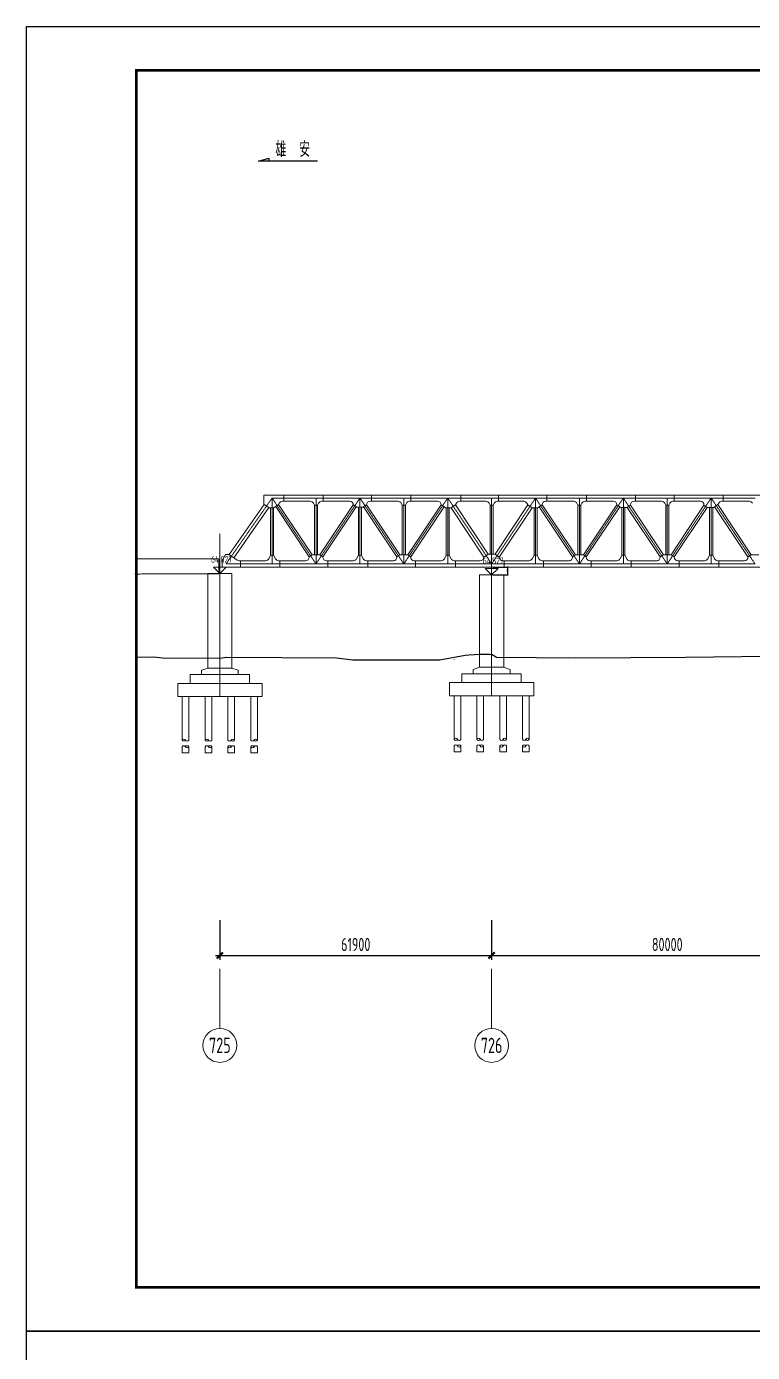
# Model space of a CAD drawing. Extents: x -2876908 to 633791, y -1383861 to 872234.
# Drawn here: x -1589762 to -1424404, y 570384 to 872234 of the extents above; entities that cross this region are included whole.
import ezdxf
from ezdxf.enums import TextEntityAlignment as Align

# ---------------------------------------------------------------- set-up
doc = ezdxf.new("R2010")
doc.units = 0
doc.header["$LTSCALE"] = 5
doc.header["$MEASUREMENT"] = 0
doc.linetypes.add('CENTER', pattern=[2, 1.25, -0.25, 0.25, -0.25])
doc.layers.get('0').update_dxf_attribs({"linetype": 'CONTINUOUS', "lineweight": 25})
doc.layers.get('DEFPOINTS').update_dxf_attribs({"color": 35, "linetype": 'CONTINUOUS', "lineweight": 13})
for name, color, linetype, lineweight in [('1粗实线', 1, 'CONTINUOUS', 30), ('3中心线', 6, 'CENTER', 18), ('5标注', 3, 'CONTINUOUS', 15), ('6文本', 7, 'CONTINUOUS', 15), ('7边界线', 8, 'CONTINUOUS', 15), ('DIM', 3, 'CONTINUOUS', 0), ('HFZT', 5, 'CONTINUOUS', 15)]:
    doc.layers.add(name, color=color, linetype=linetype, lineweight=lineweight)
doc.layers.add('细线', color=3, linetype='CONTINUOUS')
doc.styles.add('TSSD_Dimension', font='tssdeng.shx', dxfattribs={"width": 0.7, "bigfont": 'hztxt.shx'})
doc.styles.add('TSSD_NORM', font='tssdeng.shx', dxfattribs={"width": 0.7, "bigfont": 'hztxt.shx'})
doc.dimstyles.new('TSSD_100_100', dxfattribs={"dimtxt": 300, "dimasz": 100, "dimexe": 100, "dimexo": 250, "dimgap": 100, "dimtad": 1, "dimdec": 0, "dimzin": 0, "dimdsep": 46, "dimtxsty": 'TSSD_Dimension', "dimblk": 'ARCHTICK', "dimblk1": 'ARCHTICK', "dimblk2": 'ARCHTICK', "dimcen": 0, "dimdle": 100, "dimclrt": 7, "dimadec": 0, "dimazin": 0, "dimtfac": 1, "dimtdec": 0, "dimtix": 1, "dimtmove": 2, "dimatfit": 3, "dimfxl": 1, "dimtolj": 1, "dimtzin": 0, "dimarcsym": 0})

# ---------------------------------------------------------------- blocks, each defined once
blk = doc.blocks.new('图框')
blk.add_line((81210, -10000), (-1573790, -10000))
at = {"color": 7, "linetype": 'Continuous'}
blk.add_lwpolyline([(-1598790, -10000), (-1598790, 287000), (81210, 287000), (81210, -10000), (-1598790, -10000)], dxfattribs=at)
at = {"layer": '1粗实线', "color": 7, "linetype": 'Continuous', "const_width": 600}
blk.add_lwpolyline([(-1573790, 0), (-1573790, 277000), (71210, 277000), (71210, 0), (-1573790, 0)], dxfattribs=at)
at = {"layer": 'HFZT', "color": 2, "style": 'TSSD_NORM', "width": 0.7}
for tag, height, p in [('比例尺', 2500, (63962, 21000)), ('图名', 4000, (-19528, 4250)), ('图号', 2500, (36224, 7000)), ('日期', 2500, (63962, 7000))]:
    blk.add_attdef(tag, text='', height=height, dxfattribs=at).set_placement(p, align=Align.MIDDLE)
blk = doc.blocks.new('f234w2')
at = {"layer": '3中心线'}
for p, q in [((-859296, 1526), (-869796, -13474)), ((-859296, 1526), (-849296, -13474)), ((-849296, 1526), (-859296, 1526)), ((-859296, 1526), (-859296, -13474)), ((-839296, 1526), (-849296, -13474)), ((-849296, 1526), (-839296, 1526)), ((-849296, 1526), (-849296, -13474)), ((-839296, 1526), (-829296, -13474)), ((-829296, 1526), (-839296, 1526)), ((-839296, 1526), (-839296, -13474)), ((-819296, 1526), (-829296, -13474)), ((-829296, 1526), (-819296, 1526)), ((-829296, 1526), (-829296, -13474)), ((-819296, 1526), (-809296, -13474)), ((-809296, 1526), (-819296, 1526)), ((-819296, 1526), (-819296, -13474)), ((-799296, 1526), (-809296, -13474)), ((-809296, 1526), (-799296, 1526)), ((-809296, 1526), (-809296, -13474)), ((-799296, 1526), (-789296, -13474)), ((-789296, 1526), (-799296, 1526)), ((-799296, 1526), (-799296, -13474)), ((-779296, 1526), (-789296, -13474)), ((-789296, 1526), (-779296, 1526)), ((-789296, 1526), (-789296, -13474)), ((-779296, 1526), (-769296, -13474)), ((-769296, 1526), (-779296, 1526)), ((-779296, 1526), (-779296, -13474)), ((-759296, 1526), (-769296, -13474)), ((-769296, 1526), (-759296, 1526)), ((-769296, 1526), (-769296, -13474)), ((-759296, 1526), (-749296, -13474)), ((-749296, 1526), (-759296, 1526)), ((-759296, 1526), (-759296, -13474)), ((-869796, -13474), (-859296, -13474)), ((-869796, -13474), (-859296, -13474)), ((-849296, -13474), (-859296, -13474)), ((-849296, -13474), (-839296, -13474)), ((-829296, -13474), (-839296, -13474)), ((-829296, -13474), (-819296, -13474)), ((-809296, -13474), (-819296, -13474)), ((-809296, -13474), (-799296, -13474)), ((-789296, -13474), (-799296, -13474)), ((-789296, -13474), (-779296, -13474)), ((-769296, -13474), (-779296, -13474)), ((-769296, -13474), (-759296, -13474)), ((-749296, -13474), (-759296, -13474))]:
    blk.add_line(p, q, dxfattribs=at)
at = {"layer": '7边界线'}
for p, q in [((-861094, 75), (-869072, -11323)), ((-856639, 2146), (-861153, 2146)), ((-861153, 116), (-861153, 2146)), ((-861153, 116), (-860004, -688)), ((-858892, -688), (-857817, 28)), ((-857817, 28), (-857655, 354)), ((-857817, 28), (-850198, -11401)), ((-856939, 796), (-856639, 796)), ((-856639, 2146), (-856639, 796)), ((-847702, 2146), (-856639, 2146)), ((-850891, 2146), (-856639, 2146)), ((-856639, 2146), (-850891, 2146)), ((-850891, 796), (-856639, 796)), ((-847702, 2146), (-850891, 2146)), ((-850891, 796), (-850591, 796)), ((-849875, 354), (-849646, -104)), ((-848946, -104), (-848718, 354)), ((-848002, 796), (-847702, 796)), ((-768473, 2146), (-847702, 2146)), ((-847702, 2146), (-847702, 796)), ((-841898, 796), (-847702, 796)), ((-847682, 2146), (-841898, 2146)), ((-836695, 2146), (-841898, 2146)), ((-841598, 796), (-841898, 796)), ((-836995, 796), (-836695, 796)), ((-836695, 2146), (-836695, 796)), ((-831091, 2146), (-836695, 2146)), ((-830891, 796), (-836695, 796)), ((-836675, 2146), (-830891, 2146)), ((-827702, 2146), (-830891, 2146)), ((-830891, 796), (-830591, 796)), ((-829875, 354), (-829646, -104)), ((-828946, -104), (-828718, 354)), ((-828002, 796), (-827702, 796)), ((-827702, 2146), (-827702, 796)), ((-821898, 796), (-827702, 796)), ((-827682, 2146), (-821898, 2146)), ((-821898, 2146), (-827502, 2146)), ((-816311, 2146), (-821898, 2146)), ((-821598, 796), (-821898, 796)), ((-817514, -22), (-817326, 354)), ((-816611, 796), (-816311, 796)), ((-816311, 2146), (-816311, 796)), ((-810891, 796), (-816311, 796)), ((-810891, 2146), (-816260, 2146)), ((-807702, 2146), (-810891, 2146)), ((-810891, 796), (-810591, 796)), ((-809875, 354), (-809646, -104)), ((-808946, -104), (-808718, 354)), ((-808002, 796), (-807702, 796)), ((-807702, 2146), (-807702, 796)), ((-802282, 796), (-807702, 796)), ((-802254, 2146), (-807502, 2146)), ((-802282, 2146), (-796695, 2146)), ((-801982, 796), (-802282, 796)), ((-801079, -22), (-801267, 354)), ((-796995, 796), (-796695, 796)), ((-796695, 2146), (-796695, 796)), ((-790891, 2146), (-796695, 2146)), ((-790891, 2146), (-796695, 2146)), ((-790891, 796), (-796695, 796)), ((-787702, 2146), (-790891, 2146)), ((-790891, 796), (-790591, 796)), ((-789875, 354), (-789646, -104)), ((-788946, -104), (-788718, 354)), ((-788002, 796), (-787702, 796)), ((-787702, 2146), (-787702, 796)), ((-781898, 796), (-787702, 796)), ((-787682, 2146), (-781898, 2146)), ((-781898, 2146), (-787502, 2146)), ((-776559, 2146), (-781898, 2146)), ((-781598, 796), (-781898, 796)), ((-776859, 796), (-776559, 796)), ((-776559, 2146), (-776559, 796)), ((-770891, 796), (-776559, 796)), ((-776539, 2146), (-770891, 2146)), ((-771091, 2146), (-776339, 2146)), ((-767702, 2146), (-770891, 2146)), ((-770891, 796), (-770591, 796)), ((-769875, 354), (-769646, -104)), ((-768946, -104), (-768718, 354)), ((-768002, 796), (-767702, 796)), ((-767702, 2146), (-767702, 796)), ((-762034, 2146), (-767702, 2146)), ((-767702, 796), (-762034, 796)), ((-767682, 2146), (-762034, 2146)), ((-762034, 2146), (-759739, 2146)), ((-761734, 796), (-762034, 796)), ((-759659, 2154), (-759739, 2146)), ((-756568, 2154), (-759659, 2154)), ((-758714, -618), (-757753, 23)), ((-757753, 23), (-757584, 362)), ((-757753, 23), (-750156, -11373)), ((-756868, 804), (-756568, 804)), ((-756568, 2154), (-756568, 804)), ((-756568, 2154), (-750895, 2154)), ((-750891, 804), (-756568, 804)), ((-747698, 2154), (-750895, 2154)), ((-750895, 804), (-750595, 804)), ((-860045, -659), (-868024, -12057)), ((-860004, -688), (-858892, -688)), ((-859646, -688), (-859646, -11481)), ((-858946, -688), (-858946, -11481)), ((-858483, -415), (-850864, -11844)), ((-849646, -104), (-849646, -11401)), ((-849646, -104), (-848946, -104)), ((-848946, -104), (-848946, -11401)), ((-840798, -5), (-848395, -11401)), ((-840132, -449), (-847729, -11844)), ((-840798, -5), (-840798, -4)), ((-839966, -560), (-840798, -5)), ((-839966, -560), (-838627, -560)), ((-839646, -560), (-839646, -11481)), ((-838946, -560), (-838946, -11481)), ((-838627, -560), (-837795, -5)), ((-838461, -449), (-830864, -11844)), ((-837795, -5), (-837795, -4)), ((-837795, -5), (-830198, -11401)), ((-829646, -104), (-829646, -11401)), ((-829646, -104), (-828946, -104)), ((-828946, -104), (-828946, -11401)), ((-820798, -5), (-828395, -11401)), ((-820132, -449), (-827729, -11844)), ((-820798, -5), (-820798, -4)), ((-819734, -714), (-820798, -5)), ((-819734, -714), (-818553, -714)), ((-819646, -714), (-819646, -11481)), ((-818946, -714), (-818946, -11481)), ((-818553, -714), (-817514, -22)), ((-818511, -687), (-811036, -11899)), ((-817556, -50), (-810081, -11263)), ((-809646, -104), (-809646, -11235)), ((-809646, -104), (-808946, -104)), ((-808946, -104), (-808946, -11235)), ((-801037, -50), (-808512, -11263)), ((-800082, -687), (-807557, -11899)), ((-800040, -714), (-801079, -22)), ((-798859, -714), (-800040, -714)), ((-799646, -714), (-799646, -11481)), ((-798946, -714), (-798946, -11481)), ((-798859, -714), (-797795, -5)), ((-798461, -449), (-790864, -11844)), ((-797795, -5), (-797795, -4)), ((-797795, -5), (-790198, -11401)), ((-789646, -104), (-789646, -11401)), ((-789646, -104), (-788946, -104)), ((-788946, -104), (-788946, -11401)), ((-780798, -5), (-788395, -11401)), ((-780132, -449), (-787729, -11844)), ((-780798, -5), (-780798, -4)), ((-779879, -618), (-780798, -5)), ((-779879, -618), (-778408, -618)), ((-779646, -618), (-779646, -11481)), ((-778946, -618), (-778946, -11481)), ((-778408, -618), (-777659, -119)), ((-778408, -618), (-770905, -11872)), ((-777659, -119), (-777659, -4)), ((-777659, -119), (-770156, -11373)), ((-769646, -104), (-769646, -11373)), ((-769646, -104), (-768946, -104)), ((-768946, -104), (-768946, -11373)), ((-760934, -119), (-768437, -11373)), ((-760185, -618), (-767688, -11872)), ((-760934, -119), (-760934, -4)), ((-760185, -618), (-760934, -119)), ((-758714, -618), (-760185, -618)), ((-759646, -618), (-759646, -11481)), ((-758946, -618), (-758946, -11481)), ((-758502, -477), (-750905, -11872)), ((-870649, -12774), (-869909, -11295)), ((-869113, -11295), (-869909, -11295)), ((-867235, -12609), (-869113, -11295)), ((-860056, -12300), (-859646, -11481)), ((-859646, -11481), (-858946, -11481)), ((-858531, -12312), (-858946, -11481)), ((-850198, -11401), (-850864, -11844)), ((-850864, -11844), (-850864, -11954)), ((-848395, -11401), (-850198, -11401)), ((-848395, -11401), (-847729, -11844)), ((-847729, -11844), (-847729, -11954)), ((-840056, -12300), (-839646, -11481)), ((-839646, -11481), (-838946, -11481)), ((-838531, -12312), (-838946, -11481)), ((-830198, -11401), (-830864, -11844)), ((-830864, -11844), (-830864, -11954)), ((-828395, -11401), (-830198, -11401)), ((-828395, -11401), (-827729, -11844)), ((-827729, -11844), (-827729, -11954)), ((-820056, -12300), (-819646, -11481)), ((-819646, -11481), (-818946, -11481)), ((-818531, -12312), (-818946, -11481)), ((-810039, -11235), (-811078, -11927)), ((-811078, -11927), (-811078, -11954)), ((-808554, -11235), (-810039, -11235)), ((-808554, -11235), (-807515, -11927)), ((-807515, -11927), (-807515, -11954)), ((-800056, -12300), (-799646, -11481)), ((-799646, -11481), (-798946, -11481)), ((-798531, -12312), (-798946, -11481)), ((-790198, -11401), (-790864, -11844)), ((-790864, -11844), (-790864, -11954)), ((-788395, -11401), (-790198, -11401)), ((-788395, -11401), (-787729, -11844)), ((-787729, -11844), (-787729, -11954)), ((-780056, -12300), (-779646, -11481)), ((-779646, -11481), (-778946, -11481)), ((-778531, -12312), (-778946, -11481)), ((-770156, -11373), (-770905, -11872)), ((-770905, -11872), (-770905, -11974)), ((-768437, -11373), (-770156, -11373)), ((-768437, -11373), (-767688, -11872)), ((-767688, -11872), (-767688, -11954)), ((-760056, -12300), (-759646, -11481)), ((-759646, -11481), (-758946, -11481)), ((-758531, -12312), (-758946, -11481)), ((-750156, -11373), (-750905, -11872)), ((-750905, -11872), (-750905, -11954)), ((-748437, -11373), (-750156, -11373)), ((-870649, -12774), (-870649, -14174)), ((-870649, -14194), (-870649, -14174)), ((-870649, -14194), (-866476, -14194)), ((-866776, -12754), (-866476, -12754)), ((-866476, -14194), (-866476, -12754)), ((-861077, -12754), (-866476, -12754)), ((-866476, -14194), (-857506, -14194)), ((-861077, -12754), (-860777, -12754)), ((-857516, -12754), (-857816, -12754)), ((-857516, -12754), (-851664, -12754)), ((-857516, -12754), (-857516, -14194)), ((-846629, -14194), (-857506, -14194)), ((-851964, -12754), (-851664, -12754)), ((-846629, -12754), (-846929, -12754)), ((-841077, -12754), (-846629, -12754)), ((-846629, -12754), (-846629, -14174)), ((-846629, -14174), (-846629, -14194)), ((-846629, -14194), (-837506, -14194)), ((-841077, -12754), (-840777, -12754)), ((-837516, -12754), (-837816, -12754)), ((-837516, -12754), (-831664, -12754)), ((-837516, -12754), (-837516, -14194)), ((-826629, -14194), (-837506, -14194)), ((-831964, -12754), (-831664, -12754)), ((-826629, -12754), (-826929, -12754)), ((-826629, -12754), (-826629, -14174)), ((-821077, -12754), (-826629, -12754)), ((-826629, -14174), (-826629, -14194)), ((-826629, -14194), (-817506, -14194)), ((-821077, -12754), (-820777, -12754)), ((-817516, -12754), (-817816, -12754)), ((-817516, -12754), (-812178, -12754)), ((-817516, -12754), (-817516, -14194)), ((-806443, -14194), (-817506, -14194)), ((-812178, -12754), (-811878, -12754)), ((-806415, -12754), (-806715, -12754)), ((-806443, -14194), (-797506, -14194)), ((-806415, -12754), (-806415, -14174)), ((-801077, -12754), (-806415, -12754)), ((-806415, -14174), (-806415, -14194)), ((-801077, -12754), (-800777, -12754)), ((-797516, -12754), (-797816, -12754)), ((-797516, -12754), (-791664, -12754)), ((-797516, -12754), (-797516, -14194)), ((-786629, -14194), (-797506, -14194)), ((-791964, -12754), (-791664, -12754)), ((-786629, -12754), (-786929, -12754)), ((-786629, -12754), (-786629, -14194)), ((-781077, -12754), (-786629, -12754)), ((-786629, -14194), (-777506, -14194)), ((-781077, -12754), (-780777, -12754)), ((-777516, -12754), (-777816, -12754)), ((-777516, -12754), (-772005, -12754)), ((-777516, -12754), (-777516, -14194)), ((-766588, -14194), (-777506, -14194)), ((-772005, -12754), (-771705, -12754)), ((-766588, -12754), (-766888, -12754)), ((-766588, -12754), (-766588, -14194)), ((-761077, -12754), (-766588, -12754)), ((-766588, -14194), (-757516, -14194)), ((-761077, -12754), (-760777, -12754)), ((-757516, -12754), (-757816, -12754)), ((-757516, -12754), (-752005, -12754)), ((-757516, -12754), (-757516, -14194)), ((-746588, -14194), (-757516, -14194)), ((-752005, -12754), (-751705, -12754))]:
    blk.add_line(p, q, dxfattribs=at)
for centre, start, end in [((-856939, -4), 90, 153.43495), ((-850791, -4), 90.00175, 90.20541), ((-850591, -4), 26.56505, 90), ((-848002, -4), 90, 153.43495), ((-841598, -4), 0, 90), ((-836995, -4), 89.99825, 180), ((-830591, -4), 26.56505, 90), ((-828002, -4), 90, 153.43495), ((-821598, -4), 0, 90), ((-816611, -4), 90, 153.43495), ((-810591, -4), 26.56505, 90), ((-808002, -4), 90, 153.43495), ((-801982, -4), 26.56505, 90), ((-796995, -4), 90, 180), ((-790591, -4), 26.56505, 90), ((-788002, -4), 90, 153.43495), ((-781598, -4), 0, 90), ((-776859, -4), 90, 180), ((-770591, -4), 26.56505, 90), ((-768002, -4), 90, 153.43495), ((-761734, -4), 0, 90), ((-756868, 4), 90, 153.43495), ((-750595, 4), 26.56505, 90), ((-851664, -11954), 270, 0), ((-846929, -11954), 180, 270), ((-831664, -11954), 270, 0), ((-826929, -11954), 180, 270), ((-811878, -11954), 270, 0), ((-806715, -11954), 180, 270), ((-791664, -11954), 270, 0), ((-786929, -11954), 180, 270), ((-771705, -11954), 270, 0), ((-766888, -11954), 180, 270), ((-751705, -11954), 270, 0), ((-866776, -11954), 235.00798, 270), ((-860777, -11954), 270, 333.43495), ((-857816, -11954), 206.56505, 270), ((-840777, -11954), 270, 333.43495), ((-837816, -11954), 206.56505, 270), ((-820777, -11954), 270, 333.43495), ((-817816, -11954), 206.56505, 270), ((-800777, -11954), 270, 333.43495), ((-797816, -11954), 206.56505, 270), ((-780777, -11954), 270, 333.43495), ((-777816, -11954), 206.56505, 270), ((-760777, -11954), 270, 333.43495), ((-757816, -11954), 206.56505, 270)]:
    blk.add_arc(centre, 800, start, end, dxfattribs=at)
blk = doc.blocks.new('立面图')
at = {"layer": '3中心线'}
for p, q in [((-897027, -46576), (-897027, -9487)), ((-835127, -46376), (-835127, -16387))]:
    blk.add_line(p, q, dxfattribs=at)
at = {"layer": '7边界线'}
for p, q in [((-899727, -40084), (-901227, -40584)), ((-901227, -41576), (-901227, -40584)), ((-899727, -40084), (-894327, -40083)), ((-894327, -40082), (-892826, -40581)), ((-892826, -41573), (-892826, -40581)), ((-837827, -39884), (-839327, -40384)), ((-839327, -41376), (-839327, -40384)), ((-837827, -39884), (-832427, -39883)), ((-832427, -39882), (-830926, -40381)), ((-830926, -41373), (-830926, -40381))]:
    blk.add_line(p, q, dxfattribs=at)
for points in [[(-916401, -18703), (-916151, -18698), (-915901, -18693), (-915651, -18689), (-915401, -18684), (-915151, -18680), (-914901, -18676), (-914651, -18672), (-914401, -18668), (-914151, -18665), (-913901, -18661), (-913651, -18658), (-913401, -18655), (-913151, -18653), (-912901, -18650), (-912651, -18648), (-912401, -18646), (-912151, -18644), (-911901, -18642), (-911651, -18641), (-911401, -18640), (-911151, -18639), (-910901, -18638), (-910651, -18637), (-910401, -18637), (-910151, -18636), (-909901, -18636), (-909901, -18636), (-897233, -18641), (-897232, -15241), (-916068, -15235)], [(-899777, -18576), (-899777, -18576), (-894277, -18576)], [(-899777, -18576), (-899777, -40084), (-894277, -40084), (-894277, -18576)], [(-837877, -18876), (-837877, -18876), (-832377, -18876)], [(-837877, -18876), (-837877, -39884), (-832377, -39884), (-832377, -18876)], [(-903777, -41576), (-890277, -41576), (-890277, -43576), (-903777, -43576), (-903777, -41576)], [(-841877, -41376), (-828377, -41376), (-828377, -43376), (-841877, -43376), (-841877, -41376)], [(-906627, -43576), (-887427, -43576), (-887427, -46576), (-906627, -46576), (-906627, -43576)], [(-844727, -43376), (-825527, -43376), (-825527, -46376), (-844727, -46376), (-844727, -43376)], [(-905577, -46576), (-905577, -56508)], [(-904077, -56508), (-904077, -46576)], [(-900377, -46576), (-900377, -56508)], [(-898877, -56508), (-898877, -46576)], [(-895177, -56508), (-895177, -46576)], [(-893677, -46576), (-893677, -56508)], [(-889977, -56508), (-889977, -46576)], [(-888477, -46576), (-888477, -56508)], [(-843677, -46376), (-843677, -56308)], [(-842177, -56308), (-842177, -46376)], [(-838477, -46376), (-838477, -56308)], [(-836977, -56308), (-836977, -46376)], [(-833277, -56308), (-833277, -46376)], [(-831777, -46376), (-831777, -56308)], [(-828077, -56308), (-828077, -46376)], [(-826577, -46376), (-826577, -56308)], [(-905577, -58013), (-905577, -59362), (-904077, -59362), (-904077, -58013)], [(-900377, -58013), (-900377, -59362), (-898877, -59362), (-898877, -58013)], [(-893677, -58013), (-893677, -59362), (-895177, -59362), (-895177, -58013)], [(-888477, -58013), (-888477, -59362), (-889977, -59362), (-889977, -58013)], [(-843677, -57813), (-843677, -59162), (-842177, -59162), (-842177, -57813)], [(-838477, -57813), (-838477, -59162), (-836977, -59162), (-836977, -57813)], [(-831777, -57813), (-831777, -59162), (-833277, -59162), (-833277, -57813)], [(-826577, -57813), (-826577, -59162), (-828077, -59162), (-828077, -57813)]]:
    blk.add_lwpolyline(points, dxfattribs=at)
at = {"layer": '7边界线', "flags": 128}
for points in [[(-898497, -17106), (-897027, -18576), (-895557, -17106), (-898497, -17106)], [(-836597, -17406), (-835127, -18876), (-833657, -17406), (-836597, -17406)]]:
    blk.add_lwpolyline(points, dxfattribs=at)
at = {"layer": '7边界线'}
blk.add_circle((-843627, -38104), 0.5, dxfattribs=at)
for centre, start, end in [((-905202, -56661), 22.18456, 157.81544), ((-905202, -56355), 202.18456, 337.81544), ((-904452, -56355), 202.18456, 337.81544), ((-900002, -56661), 22.18456, 157.81544), ((-900002, -56355), 202.18456, 337.81544), ((-899252, -56355), 202.18456, 337.81544), ((-894802, -56355), 202.18456, 337.81544), ((-894052, -56661), 22.18456, 157.81544), ((-894052, -56355), 202.18456, 337.81544), ((-889602, -56355), 202.18456, 337.81544), ((-888852, -56661), 22.18456, 157.81544), ((-888852, -56355), 202.18456, 337.81544), ((-843302, -56461), 22.18456, 157.81544), ((-843302, -56155), 202.18456, 337.81544), ((-842552, -56155), 202.18456, 337.81544), ((-838102, -56461), 22.18456, 157.81544), ((-838102, -56155), 202.18456, 337.81544), ((-837352, -56155), 202.18456, 337.81544), ((-832902, -56155), 202.18456, 337.81544), ((-832152, -56461), 22.18456, 157.81544), ((-832152, -56155), 202.18456, 337.81544), ((-827702, -56155), 202.18456, 337.81544), ((-826952, -56461), 22.18456, 157.81544), ((-826952, -56155), 202.18456, 337.81544), ((-905202, -58166), 22.18456, 157.81544), ((-904452, -58166), 22.18456, 157.81544), ((-904452, -57860), 202.18456, 337.81544), ((-900002, -58166), 22.18456, 157.81544), ((-899252, -58166), 22.18456, 157.81544), ((-899252, -57860), 202.18456, 337.81544), ((-894802, -58166), 22.18456, 157.81544), ((-894802, -57860), 202.18456, 337.81544), ((-894052, -58166), 22.18456, 157.81544), ((-889602, -58166), 22.18456, 157.81544), ((-889602, -57860), 202.18456, 337.81544), ((-888852, -58166), 22.18456, 157.81544), ((-843302, -57966), 22.18456, 157.81544), ((-842552, -57966), 22.18456, 157.81544), ((-842552, -57660), 202.18456, 337.81544), ((-838102, -57966), 22.18456, 157.81544), ((-837352, -57966), 22.18456, 157.81544), ((-837352, -57660), 202.18456, 337.81544), ((-832902, -57966), 22.18456, 157.81544), ((-832902, -57660), 202.18456, 337.81544), ((-832152, -57966), 22.18456, 157.81544), ((-827702, -57966), 22.18456, 157.81544), ((-827702, -57660), 202.18456, 337.81544), ((-826952, -57966), 22.18456, 157.81544)]:
    blk.add_arc(centre, 405, start, end, dxfattribs=at)
at = {"layer": '细线', "color": 3}
blk.add_lwpolyline([(-916068, -37611), (-912127, -37534), (-910127, -37754), (-897027, -37834), (-895427, -37584), (-870427, -37774), (-866727, -38214), (-846927, -38224), (-841127, -37134), (-840327, -37064), (-837927, -36954), (-835627, -36964), (-835027, -37034), (-834027, -37584), (-815927, -37784), (-790927, -37614), (-765427, -37314)], dxfattribs=at)
at = {"layer": '5标注'}
blk.add_blockref('f234w2', (-25830, -2913), dxfattribs=at)
at = {"layer": '7边界线', "style": 'TSSD_NORM', "width": 0.7}
for s, p in [('64.827', (-899019, -16575)), ('64.527', (-837119, -16875))]:
    blk.add_text(s, height=1500, dxfattribs=at).set_placement(p, align=Align.BOTTOM_LEFT)
blk = doc.blocks.new('_ArchTick')
at = {"color": 0, "linetype": 'ByBlock', "const_width": 0.5}
blk.add_lwpolyline([(-0.71, -0.71), (0.71, 0.71)], dxfattribs=at)
blk = doc.blocks.new('*D44')
at = {"layer": 'DEFPOINTS', "color": 0, "transparency": 16777216}
for p in [(-1545721, 671319), (-1483821, 671319), (-1483821, 660761)]:
    blk.add_point(p, dxfattribs=at)
at = {"layer": 'DIM', "color": 0, "linetype": 'ByBlock', "lineweight": -2, "transparency": 16777216}
blk.add_line((-1545721, 668819), (-1545721, 659761), dxfattribs=at)
at = {"layer": 'DIM', "color": 0, "lineweight": -2, "transparency": 16777216}
for p, q in [((-1483821, 668819), (-1483821, 659761)), ((-1546721, 660761), (-1482821, 660761))]:
    blk.add_line(p, q, dxfattribs=at)
at = {"layer": 'DIM', "color": 0, "lineweight": -2, "transparency": 16777216, "xscale": 1000, "yscale": 1000, "zscale": 1000, "rotation": 180}
blk.add_blockref('_ArchTick', (-1545721, 660761), dxfattribs=at)
at = {"layer": 'DIM', "color": 0, "lineweight": -2, "transparency": 16777216, "xscale": 1000, "yscale": 1000, "zscale": 1000}
blk.add_blockref('_ArchTick', (-1483821, 660761), dxfattribs=at)
at = {"layer": 'DIM', "color": 7, "transparency": 16777216, "insert": (-1514771, 663261), "char_height": 3000, "attachment_point": 5, "style": 'TSSD_Dimension'}
blk.add_mtext('\\A1;61900', dxfattribs=at)
blk = doc.blocks.new('*D45')
at = {"layer": 'DEFPOINTS', "color": 0, "transparency": 16777216}
for p in [(-1483821, 671319), (-1403821, 671319), (-1403821, 660761)]:
    blk.add_point(p, dxfattribs=at)
at = {"layer": 'DIM', "color": 0, "linetype": 'ByBlock', "lineweight": -2, "transparency": 16777216}
blk.add_line((-1483821, 668819), (-1483821, 659761), dxfattribs=at)
at = {"layer": 'DIM', "color": 0, "lineweight": -2, "transparency": 16777216}
for p, q in [((-1403821, 668819), (-1403821, 659761)), ((-1484821, 660761), (-1402821, 660761))]:
    blk.add_line(p, q, dxfattribs=at)
at = {"layer": 'DIM', "color": 0, "lineweight": -2, "transparency": 16777216, "xscale": 1000, "yscale": 1000, "zscale": 1000, "rotation": 180}
blk.add_blockref('_ArchTick', (-1483821, 660761), dxfattribs=at)
at = {"layer": 'DIM', "color": 0, "lineweight": -2, "transparency": 16777216, "xscale": 1000, "yscale": 1000, "zscale": 1000}
blk.add_blockref('_ArchTick', (-1403821, 660761), dxfattribs=at)
at = {"layer": 'DIM', "color": 7, "transparency": 16777216, "insert": (-1443821, 663261), "char_height": 3000, "attachment_point": 5, "style": 'TSSD_Dimension'}
blk.add_mtext('\\A1;80000', dxfattribs=at)
blk = doc.blocks.new('f32r')
for centre in [(-42555, -14033), (19330, -14033)]:
    blk.add_circle(centre, 3863)
at = {"layer": '5标注'}
for p, q in [((-42570, 3400), (-42570, -10170)), ((19330, 3400), (19330, -10170))]:
    blk.add_line(p, q, dxfattribs=at)
at = {"layer": '6文本', "style": 'TSSD_NORM', "width": 0.7}
for s, p in [('725', (-42570, -14033)), ('726', (19330, -14040))]:
    blk.add_text(s, height=3500, dxfattribs=at).set_placement(p, align=Align.MIDDLE_CENTER)
blk = doc.blocks.new('*D1885')
at = {"layer": 'DEFPOINTS', "color": 0, "transparency": 16777216}
for p in [(-1483821, 749173), (-1480120, 749173), (-1483821, 747404)]:
    blk.add_point(p, dxfattribs=at)
at = {"layer": 'DIM', "color": 0, "lineweight": -2, "transparency": 16777216}
for p, q in [((-1483571, 749173), (-1480020, 749173)), ((-1480120, 747304), (-1480120, 749273)), ((-1483571, 747404), (-1480020, 747404))]:
    blk.add_line(p, q, dxfattribs=at)
at = {"layer": 'DIM', "color": 0, "lineweight": -2, "transparency": 16777216, "xscale": 100, "yscale": 100, "zscale": 100}
for p, rotation in [((-1480120, 749173), 90), ((-1480120, 747404), 270)]:
    blk.add_blockref('_ArchTick', p, dxfattribs=dict(at, rotation=rotation))
at = {"layer": 'DIM', "color": 7, "transparency": 16777216, "insert": (-1480370, 748289), "char_height": 300, "attachment_point": 5, "rotation": 90, "style": 'TSSD_Dimension'}
blk.add_mtext('\\A1;1769', dxfattribs=at)

msp = doc.modelspace()

# ---------------------------------------------------------------- linework, layer by layer
at = {"layer": '细线'}
for p, q in [((-1536924.867, 841617.094), (-1534599.603, 842260.524)), ((-1534599.603, 842260.524), (-1534599.603, 841617.094)), ((-1523454.797, 841617.094), (-1536924.867, 841617.094))]:
    msp.add_line(p, q, dxfattribs=at)

# ---------------------------------------------------------------- block references
for p in [(9028.284, 585233.761), (9028.284, 288233.761)]:
    msp.add_blockref('图框', p)
at = {"layer": '5标注'}
msp.add_blockref('立面图', (-648694.383, 766279.851), dxfattribs=at)
at = {"layer": 'DIM'}
msp.add_blockref('f32r', (-1503151.02, 654328.653), dxfattribs=at)

# ---------------------------------------------------------------- texts
at = {"layer": '6文本', "style": 'TSSD_NORM', "width": 0.7}
msp.add_text('雄  安', height=3500, dxfattribs=at).set_placement((-1533048.661, 842524.352))

# ---------------------------------------------------------------- dimensions: what is measured, and where the dimension line sits
at = {"layer": 'DIM'}
dim = msp.add_linear_dim(base=(-1480119.928, 749173.228), p1=(-1483821.106, 747404.228), p2=(-1483821.106, 749173.228), angle=90, dimstyle='TSSD_100_100', dxfattribs=at)
dim.commit()
dim.dimension.update_dxf_attribs({"geometry": '*D1885', "text_midpoint": (-1480369.928, 748288.728)})
for base, p1, p2, picture, middle in [((-1483821.088, 660761.367), (-1545721.123, 671319.493), (-1483821.088, 671319.493), '*D44', (-1514771.105, 663261.367)), ((-1403821.088, 660761.367), (-1483821.088, 671319.493), (-1403821.088, 671319.493), '*D45', (-1443821.088, 663261.367))]:
    dim = msp.add_linear_dim(base=base, p1=p1, p2=p2, dimstyle='TSSD_100_100', override={"dimtxt": 3000, "dimasz": 1000, "dimexe": 1000, "dimexo": 2500, "dimgap": 1000, "dimdle": 1000}, dxfattribs=at)
    dim.commit()
    dim.dimension.update_dxf_attribs({"geometry": picture, "text_midpoint": middle})

doc.saveas('drawing.dxf')
